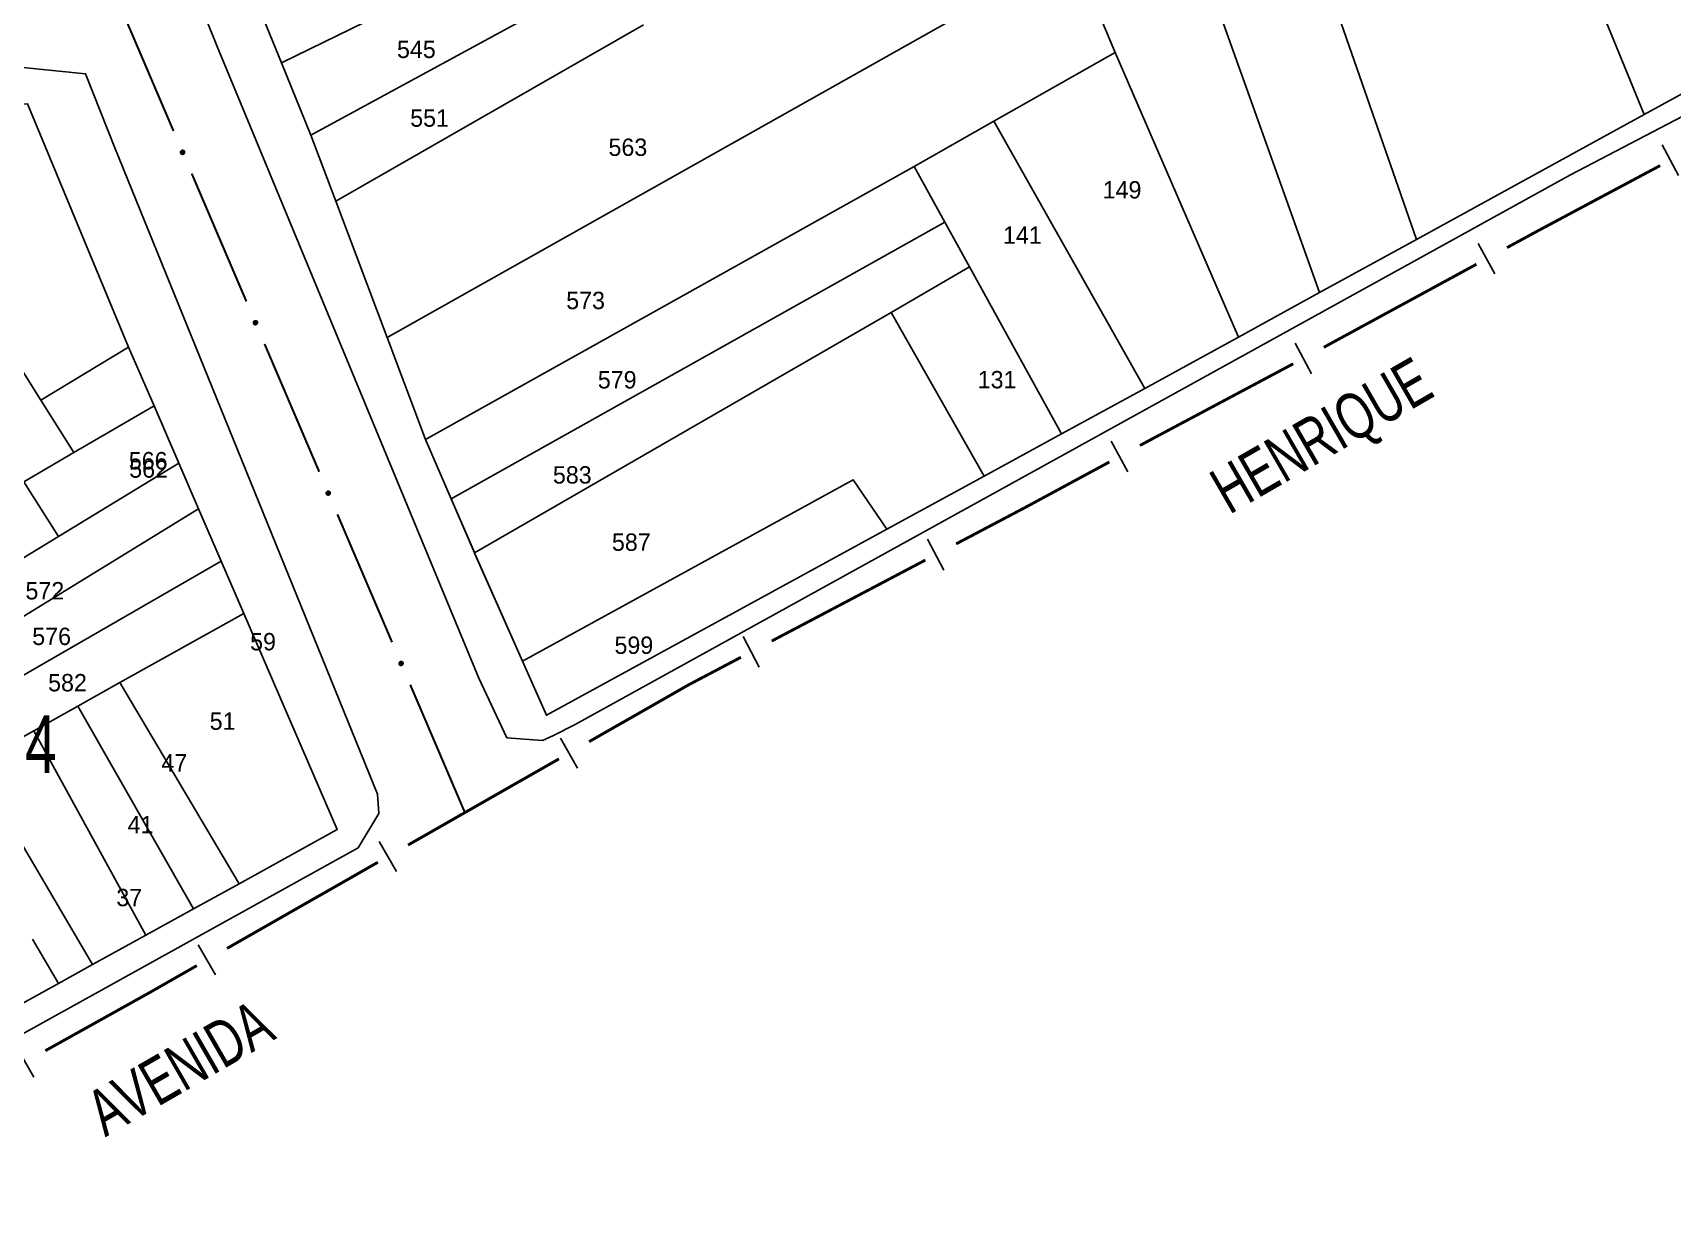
# Model space of a CAD drawing. Extents: x 200123 to 201542, y 4839549 to 4841240.
# Drawn here: x 200761.6 to 200903.2, y 4839555.3 to 4839656.7 of the extents above; entities that cross this region are included whole.
import ezdxf
from ezdxf.enums import TextEntityAlignment as Align

# ---------------------------------------------------------------- set-up
doc = ezdxf.new("R2010")
doc.units = 0
doc.header["$LTSCALE"] = 1.5
doc.header["$MEASUREMENT"] = 0
for name, color, linetype in [('CD_MALHA_LOTES', 7, 'CONTINUOUS'), ('CD_TXT_QUADRA', 2, 'CONTINUOUS'), ('LM-LIM-SETORES-BAIRROS', 250, 'CONTINUOUS'), ('RU-QUADRA', 210, 'CONTINUOUS'), ('SV-EIXO-RUA-PAV', 20, 'CONTINUOUS'), ('SV-RUA-PAVIM', 7, 'CONTINUOUS'), ('SV-TXT-RUA-PAV', 7, 'CONTINUOUS'), ('Th_NmrPort', 1, 'CONTINUOUS')]:
    doc.layers.add(name, color=color, linetype=linetype)
doc.styles.add('ARIAL', font='ARIAL.SHX')

msp = doc.modelspace()

# ---------------------------------------------------------------- linework, layer by layer
at = {"layer": 'CD_MALHA_LOTES', "linetype": 'Continuous', "flags": 128}
for points in [[(200900.75, 4839649.68), (200886.73, 4839683.92)], [(200881.11, 4839638.9), (200868.12, 4839676.21)], [(200872.74, 4839634.32), (200858.97, 4839672.87)], [(200783.1, 4839654.16), (200809.57, 4839667.12)], [(200792.22, 4839630.43), (200851.44, 4839663.77)], [(200855.09, 4839655.05), (200851.44, 4839663.77)], [(200785.64, 4839647.91), (200811.98, 4839662.25)], [(200783.1, 4839654.16), (200780.84, 4839659.75)], [(200787.79, 4839642.21), (200814.37, 4839657.43)], [(200844.62, 4839649.12), (200855.09, 4839655.05)], [(200865.74, 4839630.47), (200855.09, 4839655.05)], [(200785.64, 4839647.91), (200783.1, 4839654.16)], [(200909.6, 4839654.53), (200900.75, 4839649.68)], [(200749.42, 4839645.63), (200757.67, 4839650.52), (200761.18, 4839650.62), (200769.91, 4839629.61)], [(200900.75, 4839649.68), (200881.11, 4839638.9)], [(200787.79, 4839642.21), (200785.64, 4839647.91)], [(200837.72, 4839645.21), (200844.62, 4839649.12)], [(200857.64, 4839626.05), (200844.62, 4839649.12)], [(200762.32, 4839625.04), (200749.42, 4839645.63)], [(200795.54, 4839621.63), (200837.72, 4839645.21)], [(200840.37, 4839640.4), (200837.72, 4839645.21)], [(200792.22, 4839630.43), (200787.79, 4839642.21)], [(200797.75, 4839616.51), (200840.37, 4839640.4)], [(200842.5, 4839636.54), (200840.37, 4839640.4)], [(200881.11, 4839638.9), (200872.74, 4839634.32)], [(200835.74, 4839632.61), (200842.5, 4839636.54)], [(200850.44, 4839622.12), (200842.5, 4839636.54)], [(200872.74, 4839634.32), (200865.74, 4839630.47)], [(200799.78, 4839611.84), (200835.74, 4839632.61)], [(200843.77, 4839618.47), (200835.74, 4839632.61)], [(200762.32, 4839625.04), (200769.91, 4839629.61)], [(200769.91, 4839629.61), (200772.1, 4839624.54)], [(200795.54, 4839621.63), (200792.22, 4839630.43)], [(200865.74, 4839630.47), (200857.64, 4839626.05)], [(200857.64, 4839626.05), (200850.44, 4839622.12)], [(200765.17, 4839620.5), (200762.32, 4839625.04)], [(200772.1, 4839624.54), (200765.17, 4839620.5)], [(200772.1, 4839624.54), (200774.25, 4839619.58)], [(200797.75, 4839616.51), (200795.54, 4839621.63)], [(200850.44, 4839622.12), (200843.77, 4839618.47)], [(200760.85, 4839617.99), (200765.17, 4839620.5)], [(200774.25, 4839619.58), (200763.86, 4839613.26)], [(200774.25, 4839619.58), (200775.95, 4839615.64)], [(200835.38, 4839613.89), (200832.46, 4839618.16), (200803.92, 4839602.49)], [(200843.77, 4839618.47), (200835.38, 4839613.89)], [(200763.86, 4839613.26), (200760.85, 4839617.99)], [(200752.53, 4839601.28), (200775.95, 4839615.64)], [(200775.95, 4839615.64), (200777.9, 4839611.12)], [(200799.78, 4839611.84), (200797.75, 4839616.51)], [(200803.92, 4839602.49), (200805.98, 4839597.83), (200835.38, 4839613.89)], [(200759.65, 4839610.7), (200763.86, 4839613.26)], [(200754.48, 4839597.62), (200777.9, 4839611.12)], [(200777.9, 4839611.12), (200779.85, 4839606.62)], [(200803.92, 4839602.49), (200799.78, 4839611.84)], [(200769.15, 4839600.64), (200779.85, 4839606.62)], [(200779.85, 4839606.62), (200787.91, 4839587.95), (200779.44, 4839583.28)], [(200765.52, 4839598.61), (200769.15, 4839600.64)], [(200779.44, 4839583.28), (200769.15, 4839600.64)], [(200761.71, 4839596.48), (200765.52, 4839598.61)], [(200775.52, 4839581.12), (200765.52, 4839598.61)], [(200756.6, 4839593.62), (200761.71, 4839596.48)], [(200771.38, 4839578.83), (200761.71, 4839596.48)], [(200766.79, 4839576.3), (200756.6, 4839593.62)], [(200779.44, 4839583.28), (200775.52, 4839581.12)], [(200775.52, 4839581.12), (200771.38, 4839578.83)], [(200763.84, 4839574.67), (200761.6, 4839578.49)], [(200771.38, 4839578.83), (200766.79, 4839576.3)], [(200766.79, 4839576.3), (200763.84, 4839574.67)], [(200763.84, 4839574.67), (200734.2, 4839558.32), (200732.09, 4839562.1)]]:
    msp.add_lwpolyline(points, dxfattribs=at)
at = {"layer": 'LM-LIM-SETORES-BAIRROS'}
for points in [[(200903.721664, 4839644.42868), (200902.309223, 4839647.075378)], [(200887.870766, 4839635.92512), (200886.437075, 4839638.560368)], [(200872.046942, 4839627.317798), (200870.636704, 4839629.965671)], [(200856.175445, 4839618.845743), (200854.749616, 4839621.485253)], [(200840.282462, 4839610.36267), (200838.883977, 4839613.016769)], [(200824.357869, 4839601.971761), (200822.959384, 4839604.62586)], [(200808.672087, 4839593.251198), (200807.184575, 4839595.856445)], [(200793.040608, 4839584.326128), (200791.553096, 4839586.931374)], [(200777.40913, 4839575.401058), (200775.921618, 4839578.006304)], [(200761.713996, 4839566.58358), (200760.230945, 4839569.191368)]]:
    msp.add_lwpolyline(points, dxfattribs=at)
at = {"layer": 'LM-LIM-SETORES-BAIRROS', "const_width": 0.25}
for points in [[(200891.45, 4839639.58), (200902.133211, 4839645.281216)], [(200890.667584, 4839639.154332), (200891.45, 4839639.58)], [(200888.910752, 4839638.198538), (200890.667584, 4839639.154332)], [(200873.099266, 4839629.596393), (200886.275505, 4839636.764847)], [(200857.97, 4839621.52), (200870.459199, 4839628.171655)], [(200857.222204, 4839621.116051), (200857.97, 4839621.52)], [(200847.27, 4839615.74), (200854.582694, 4839619.690222)], [(200841.352618, 4839612.622042), (200846.660816, 4839615.419012)], [(200846.660816, 4839615.419012), (200847.27, 4839615.74)], [(200825.428026, 4839604.231134), (200838.69852, 4839611.223558)], [(200818.29, 4839600.47), (200822.773927, 4839602.832649)], [(200809.665162, 4839595.545496), (200817.480901, 4839600.008031)], [(200817.480901, 4839600.008031), (200818.29, 4839600.47)], [(200794.033683, 4839586.620426), (200807.059915, 4839594.057984)], [(200778.402205, 4839577.695356), (200791.428437, 4839585.132914)], [(200771.79, 4839573.92), (200775.796958, 4839576.207844)], [(200762.718708, 4839568.862479), (200771.452948, 4839573.732083)], [(200771.452948, 4839573.732083), (200771.79, 4839573.92)]]:
    msp.add_lwpolyline(points, dxfattribs=at)
at = {"layer": 'RU-QUADRA', "linetype": 'Continuous', "flags": 128}
for points in [[(200909.6, 4839654.53), (200900.75, 4839649.68), (200881.11, 4839638.9), (200872.74, 4839634.32), (200865.74, 4839630.47), (200857.64, 4839626.05), (200850.44, 4839622.12), (200843.77, 4839618.47), (200835.38, 4839613.89), (200805.98, 4839597.83), (200803.92, 4839602.49), (200799.78, 4839611.83), (200799.78, 4839611.89), (200797.75, 4839616.51), (200795.54, 4839621.63), (200792.22, 4839630.43), (200787.79, 4839642.21), (200785.64, 4839647.91), (200783.1, 4839654.16), (200780.84, 4839659.75)], [(200761.18, 4839650.62), (200769.91, 4839629.61), (200772.1, 4839624.54), (200774.25, 4839619.58), (200775.95, 4839615.64), (200777.9, 4839611.12), (200779.85, 4839606.62), (200787.91, 4839587.95), (200779.44, 4839583.28), (200775.52, 4839581.12), (200771.38, 4839578.83), (200766.79, 4839576.3), (200763.84, 4839574.67), (200734.2, 4839558.32)]]:
    msp.add_lwpolyline(points, dxfattribs=at)
at = {"layer": 'SV-EIXO-RUA-PAV', "const_width": 0.18}
for points in [[(200773.783493, 4839648.270599), (200769.066269, 4839659.304538)], [(200780.073124, 4839633.558681), (200775.3559, 4839644.59262)], [(200786.362755, 4839618.846762), (200781.645531, 4839629.880701)], [(200792.652386, 4839604.134844), (200787.935162, 4839615.168783)], [(200798.942017, 4839589.422926), (200794.224793, 4839600.456864)]]:
    msp.add_lwpolyline(points, dxfattribs=at)
at = {"layer": 'SV-EIXO-RUA-PAV'}
for points in [[(200774.524959, 4839646.256223), (200774.479312, 4839646.273782), (200774.443671, 4839646.298208), (200774.419808, 4839646.327137), (200774.405386, 4839646.358198), (200774.394212, 4839646.391637), (200774.390383, 4839646.427837), (200774.395034, 4839646.468955), (200774.412327, 4839646.514869), (200774.439749, 4839646.549736), (200774.466858, 4839646.574648), (200774.498382, 4839646.591551), (200774.531048, 4839646.601862), (200774.568781, 4839646.604595), (200774.610405, 4839646.599475), (200774.656153, 4839646.580969), (200774.69093, 4839646.556783), (200774.713277, 4839646.528196), (200774.730069, 4839646.496397), (200774.741068, 4839646.462122), (200774.744621, 4839646.426566), (200774.739391, 4839646.384667), (200774.720526, 4839646.339756), (200774.6968, 4839646.304794), (200774.668534, 4839646.282052), (200774.636856, 4839646.266225), (200774.603453, 4839646.254609), (200774.567224, 4839646.249246), (200774.524959, 4839646.256223)], [(200780.81459, 4839631.544305), (200780.768943, 4839631.561864), (200780.733302, 4839631.58629), (200780.709439, 4839631.615218), (200780.695017, 4839631.64628), (200780.683843, 4839631.679719), (200780.680014, 4839631.715918), (200780.684665, 4839631.757037), (200780.701958, 4839631.802951), (200780.72938, 4839631.837817), (200780.756489, 4839631.86273), (200780.788013, 4839631.879632), (200780.820679, 4839631.889944), (200780.858412, 4839631.892677), (200780.900036, 4839631.887557), (200780.945784, 4839631.869051), (200780.980561, 4839631.844865), (200781.002908, 4839631.816278), (200781.0197, 4839631.784479), (200781.030699, 4839631.750203), (200781.034252, 4839631.714648), (200781.029022, 4839631.672748), (200781.010157, 4839631.627837), (200780.986431, 4839631.592876), (200780.958165, 4839631.570134), (200780.926487, 4839631.554306), (200780.893084, 4839631.542691), (200780.856855, 4839631.537327), (200780.81459, 4839631.544305)], [(200787.104221, 4839616.832386), (200787.058574, 4839616.849946), (200787.022933, 4839616.874372), (200786.99907, 4839616.9033), (200786.984648, 4839616.934361), (200786.973474, 4839616.967801), (200786.969645, 4839617.004), (200786.974296, 4839617.045118), (200786.991589, 4839617.091033), (200787.019011, 4839617.125899), (200787.04612, 4839617.150811), (200787.077643, 4839617.167714), (200787.11031, 4839617.178025), (200787.148043, 4839617.180758), (200787.189667, 4839617.175639), (200787.235415, 4839617.157132), (200787.270192, 4839617.132946), (200787.292539, 4839617.104359), (200787.309331, 4839617.07256), (200787.32033, 4839617.038285), (200787.323883, 4839617.002729), (200787.318652, 4839616.96083), (200787.299788, 4839616.915919), (200787.276062, 4839616.880957), (200787.247796, 4839616.858215), (200787.216118, 4839616.842388), (200787.182715, 4839616.830772), (200787.146486, 4839616.825409), (200787.104221, 4839616.832386)], [(200793.393852, 4839602.120468), (200793.348205, 4839602.138027), (200793.312563, 4839602.162453), (200793.288701, 4839602.191381), (200793.274279, 4839602.222443), (200793.263105, 4839602.255882), (200793.259276, 4839602.292082), (200793.263927, 4839602.3332), (200793.28122, 4839602.379114), (200793.308642, 4839602.413981), (200793.335751, 4839602.438893), (200793.367274, 4839602.455796), (200793.399941, 4839602.466107), (200793.437674, 4839602.46884), (200793.479298, 4839602.46372), (200793.525046, 4839602.445214), (200793.559823, 4839602.421028), (200793.582169, 4839602.392441), (200793.598962, 4839602.360642), (200793.609961, 4839602.326366), (200793.613514, 4839602.290811), (200793.608283, 4839602.248912), (200793.589419, 4839602.204001), (200793.565693, 4839602.169039), (200793.537427, 4839602.146297), (200793.505749, 4839602.13047), (200793.472346, 4839602.118854), (200793.436117, 4839602.113491), (200793.393852, 4839602.120468)]]:
    msp.add_lwpolyline(points, close=True, dxfattribs=at)
for points in [[(200774.479312, 4839646.273782), (200774.390383, 4839646.427837)], [(200774.524959, 4839646.256223), (200774.395034, 4839646.468955)], [(200774.500483, 4839646.266798), (200774.396003, 4839646.441761)], [(200774.547415, 4839646.254214), (200774.406796, 4839646.489411)], [(200774.567224, 4839646.249246), (200774.412327, 4839646.514869)], [(200774.583609, 4839646.256332), (200774.427435, 4839646.527915)], [(200774.603453, 4839646.254609), (200774.439749, 4839646.549736)], [(200774.617658, 4839646.263469), (200774.453619, 4839646.556917)], [(200774.636856, 4839646.266225), (200774.466858, 4839646.574648)], [(200774.652071, 4839646.276697), (200774.485714, 4839646.58251)], [(200774.668534, 4839646.282052), (200774.498382, 4839646.591551)], [(200774.68201, 4839646.296916), (200774.516362, 4839646.594129)], [(200774.6968, 4839646.304794), (200774.531048, 4839646.601862)], [(200774.708731, 4839646.324664), (200774.552738, 4839646.599292)], [(200774.720526, 4839646.339756), (200774.568781, 4839646.604595)], [(200774.727042, 4839646.36514), (200774.59126, 4839646.599437)], [(200774.739391, 4839646.384667), (200774.610405, 4839646.599475)], [(200774.737653, 4839646.409745), (200774.636755, 4839646.583271)], [(200774.744621, 4839646.426566), (200774.656153, 4839646.580969)], [(200774.740554, 4839646.448084), (200774.676513, 4839646.563169)], [(200774.741068, 4839646.462122), (200774.69093, 4839646.556783)], [(200774.443671, 4839646.298208), (200774.394212, 4839646.391637)], [(200774.458934, 4839646.287619), (200774.396685, 4839646.401985)], [(200780.768943, 4839631.561864), (200780.680014, 4839631.715918)], [(200780.733302, 4839631.58629), (200780.683843, 4839631.679719)], [(200780.81459, 4839631.544305), (200780.684665, 4839631.757037)], [(200780.790114, 4839631.55488), (200780.685634, 4839631.729843)], [(200780.748565, 4839631.5757), (200780.686316, 4839631.690067)], [(200780.837046, 4839631.542296), (200780.696427, 4839631.777493)], [(200780.856855, 4839631.537327), (200780.701958, 4839631.802951)], [(200780.87324, 4839631.544414), (200780.717066, 4839631.815996)], [(200780.893084, 4839631.542691), (200780.72938, 4839631.837817)], [(200780.907289, 4839631.55155), (200780.74325, 4839631.844999)], [(200780.926487, 4839631.554306), (200780.756489, 4839631.86273)], [(200780.941702, 4839631.564778), (200780.775345, 4839631.870591)], [(200780.958165, 4839631.570134), (200780.788013, 4839631.879632)], [(200780.971641, 4839631.584998), (200780.805993, 4839631.88221)], [(200780.986431, 4839631.592876), (200780.820679, 4839631.889944)], [(200780.998362, 4839631.612746), (200780.842369, 4839631.887374)], [(200781.010157, 4839631.627837), (200780.858412, 4839631.892677)], [(200781.016673, 4839631.653222), (200780.880891, 4839631.887519)], [(200781.029022, 4839631.672748), (200780.900036, 4839631.887557)], [(200781.027284, 4839631.697826), (200780.926386, 4839631.871353)], [(200781.034252, 4839631.714648), (200780.945784, 4839631.869051)], [(200781.030185, 4839631.736166), (200780.966144, 4839631.851251)], [(200781.030699, 4839631.750203), (200780.980561, 4839631.844865)], [(200787.058574, 4839616.849946), (200786.969645, 4839617.004)], [(200787.022933, 4839616.874372), (200786.973474, 4839616.967801)], [(200787.104221, 4839616.832386), (200786.974296, 4839617.045118)], [(200787.079745, 4839616.842961), (200786.975265, 4839617.017925)], [(200787.038196, 4839616.863782), (200786.975947, 4839616.978148)], [(200787.126677, 4839616.830378), (200786.986058, 4839617.065575)], [(200787.146486, 4839616.825409), (200786.991589, 4839617.091033)], [(200787.162871, 4839616.832495), (200787.006697, 4839617.104078)], [(200787.182715, 4839616.830772), (200787.019011, 4839617.125899)], [(200787.19692, 4839616.839632), (200787.032881, 4839617.13308)], [(200787.216118, 4839616.842388), (200787.04612, 4839617.150811)], [(200787.231332, 4839616.85286), (200787.064976, 4839617.158673)], [(200787.247796, 4839616.858215), (200787.077643, 4839617.167714)], [(200787.261272, 4839616.87308), (200787.095624, 4839617.170292)], [(200787.276062, 4839616.880957), (200787.11031, 4839617.178025)], [(200787.287993, 4839616.900827), (200787.132, 4839617.175456)], [(200787.299788, 4839616.915919), (200787.148043, 4839617.180758)], [(200787.306304, 4839616.941304), (200787.170522, 4839617.1756)], [(200787.318652, 4839616.96083), (200787.189667, 4839617.175639)], [(200787.316915, 4839616.985908), (200787.216017, 4839617.159435)], [(200787.323883, 4839617.002729), (200787.235415, 4839617.157132)], [(200787.319816, 4839617.024248), (200787.255775, 4839617.139332)], [(200787.32033, 4839617.038285), (200787.270192, 4839617.132946)], [(200793.348205, 4839602.138027), (200793.259276, 4839602.292082)], [(200793.312563, 4839602.162453), (200793.263105, 4839602.255882)], [(200793.393852, 4839602.120468), (200793.263927, 4839602.3332)], [(200793.369376, 4839602.131043), (200793.264896, 4839602.306006)], [(200793.327827, 4839602.151864), (200793.265578, 4839602.26623)], [(200793.416308, 4839602.118459), (200793.275689, 4839602.353656)], [(200793.436117, 4839602.113491), (200793.28122, 4839602.379114)], [(200793.452502, 4839602.120577), (200793.296328, 4839602.392159)], [(200793.472346, 4839602.118854), (200793.308642, 4839602.413981)], [(200793.486551, 4839602.127714), (200793.322512, 4839602.421162)], [(200793.505749, 4839602.13047), (200793.335751, 4839602.438893)], [(200793.520963, 4839602.140942), (200793.354607, 4839602.446755)], [(200793.537427, 4839602.146297), (200793.367274, 4839602.455796)], [(200793.550903, 4839602.161161), (200793.385255, 4839602.458374)], [(200793.565693, 4839602.169039), (200793.399941, 4839602.466107)], [(200793.577624, 4839602.188909), (200793.421631, 4839602.463537)], [(200793.589419, 4839602.204001), (200793.437674, 4839602.46884)], [(200793.595935, 4839602.229385), (200793.460153, 4839602.463682)], [(200793.608283, 4839602.248912), (200793.479298, 4839602.46372)], [(200793.606546, 4839602.273989), (200793.505648, 4839602.447516)], [(200793.613514, 4839602.290811), (200793.525046, 4839602.445214)], [(200793.609447, 4839602.312329), (200793.545406, 4839602.427414)], [(200793.609961, 4839602.326366), (200793.559823, 4839602.421028)]]:
    msp.add_lwpolyline(points, dxfattribs=at)
at = {"layer": 'SV-RUA-PAVIM', "linetype": 'Continuous'}
msp.add_polyline3d([(200966.51, 4839785.4, 4.18), (200873.69, 4839727.49, 3.75), (200785.28, 4839671.45, 4.17), (200782.4, 4839669.19, 4.17), (200779.34, 4839665, 4.17), (200779.35, 4839665, 4.17), (200777.48, 4839661.61, 4.17), (200776.85, 4839659.79, 4.17), (200776.85, 4839659.64, 4.17), (200776.72, 4839657.65, 4.17), (200777.55, 4839655.57, 4.17), (200800.14, 4839601.03, 4.19), (200802.57, 4839595.89, 4.23), (200805.64, 4839595.66, 4.8), (200806.59, 4839596.07, 4.89), (200808.47, 4839597.03, 4.54), (200894.4, 4839644.48, 3.71), (200948.72, 4839672.89, 4.53)], dxfattribs=at)
msp.add_polyline3d([(200718.32, 4839576.06, 8.11), (200728.6, 4839557.15, 8.16), (200729.84, 4839556.03, 8.16), (200731.59, 4839555.35, 8.13), (200733.53, 4839555.54, 8.13), (200735.56, 4839556.36, 8.13), (200789.74, 4839586.39, 4.75), (200791.51, 4839589.33, 4.76), (200791.39, 4839591.01, 4.76), (200768.73, 4839646.81, 4.61), (200766.19, 4839653.21, 4.62), (200757.91, 4839654.04, 5.78), (200699.96, 4839617.41, 7.64), (200698.53, 4839615.1, 7.64), (200698.53, 4839612.36, 7.8), (200699.74, 4839609.44, 8.26)], close=True, dxfattribs=at)

# ---------------------------------------------------------------- texts
at = {"layer": 'CD_TXT_QUADRA', "style": 'ARIAL', "width": 0.7}
msp.add_text('348834224', height=5, dxfattribs=at).set_placement((200739.21, 4839592.83))
at = {"layer": 'SV-TXT-RUA-PAV', "style": 'ARIAL', "width": 0.7}
for s, p in [('HENRIQUE', (200864.932745, 4839615.113624)), ('AVENIDA', (200767.890141, 4839561.374978))]:
    msp.add_text(s, height=4, rotation=30, dxfattribs=at).set_placement(p)
at = {"layer": 'Th_NmrPort', "color": 1}
for s, p in [('545', (200793.077715, 4839655.318552)), ('551', (200794.217715, 4839649.388552)), ('563', (200811.337715, 4839646.868552)), ('149', (200854.006473, 4839643.193664)), ('141', (200845.398552, 4839639.282285)), ('573', (200807.687715, 4839633.638552)), ('579', (200810.417715, 4839626.788552)), ('131', (200843.213551, 4839626.801856)), ('566', (200769.921832, 4839619.804983)), ('562', (200769.959836, 4839619.08592)), ('583', (200806.537715, 4839618.578552)), ('587', (200811.635618, 4839612.772353)), ('572', (200761.001832, 4839608.574983)), ('576', (200761.586925, 4839604.637322)), ('59', (200780.396925, 4839604.177322)), ('599', (200811.855618, 4839603.872353)), ('582', (200762.956925, 4839600.637322)), ('51', (200776.906925, 4839597.317322)), ('47', (200772.736925, 4839593.717322)), ('41', (200769.816925, 4839588.377322)), ('37', (200768.846925, 4839582.087322))]:
    msp.add_text(s, height=1.5, dxfattribs=at).set_placement(p, align=Align.MIDDLE_LEFT)

doc.saveas('drawing.dxf')
